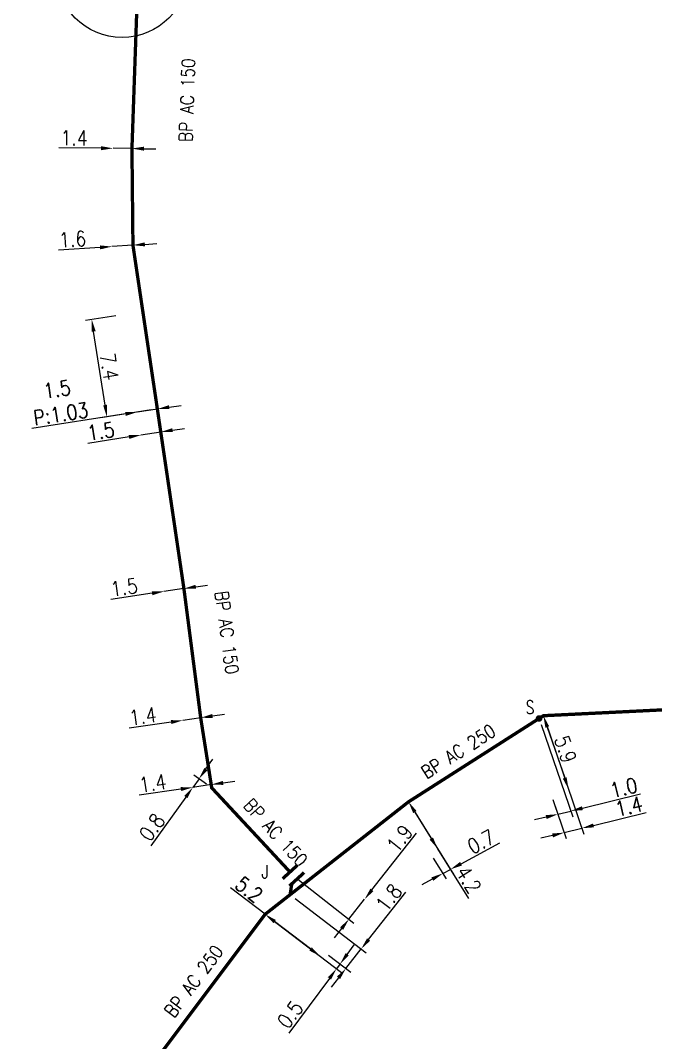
# Model space of a CAD drawing. Header units: millimetres. Extents: x 185000 to 186000, y 127990 to 129010.
# Drawn here: x 185581.6 to 185629.4, y 128184.6 to 128261.5 of the extents above; entities that cross this region are included whole.
import ezdxf
from ezdxf.enums import TextEntityAlignment as Align

# ---------------------------------------------------------------- set-up
doc = ezdxf.new("R2010")
doc.units = ezdxf.units.MM
doc.header["$PDMODE"] = 34
doc.linetypes.add('L_25_AP', pattern=[2000, 1000, 1000])
doc.layers.get('0').update_dxf_attribs({"linetype": 'CONTINUOUS'})
doc.layers.get('DEFPOINTS').update_dxf_attribs({"linetype": 'CONTINUOUS'})
for name, color, linetype in [('L_150', 1, 'CONTINUOUS'), ('L_300', 7, 'CONTINUOUS'), ('L_900', 7, 'CONTINUOUS'), ('P_310', 7, 'CONTINUOUS')]:
    doc.layers.add(name, color=color, linetype=linetype)
doc.styles.add('G_ROMANS', font='ROMANS.SHX', dxfattribs={"width": 0.75})
doc.styles.get("Standard").update_dxf_attribs({"font": 'romans.shx', "width": 0.85})
doc.dimstyles.get("Standard").update_dxf_attribs({"dimtxt": 1.5, "dimasz": 1.2, "dimexe": 0.625, "dimexo": 0.625, "dimgap": 0.25, "dimtad": 1, "dimdec": 1, "dimzin": 0, "dimdsep": 46, "dimtxsty": 'Standard', "dimcen": -0.5, "dimadec": 0, "dimazin": 0, "dimtfac": 1, "dimtdec": 1, "dimtmove": 0, "dimatfit": 3, "dimfxl": 0, "dimtolj": 1, "dimtzin": 0, "dimarcsym": 0})

# ---------------------------------------------------------------- blocks, each defined once
blk = doc.blocks.new('*D1695')
at = {"layer": 'DEFPOINTS', "color": 0, "linetype": 'Continuous', "transparency": 16777216}
for p in [(185600.018, 128194.222), (185604.42, 128191.429), (185605.657, 128190.486)]:
    blk.add_point(p, dxfattribs=at)
at = {"layer": 'L_150', "color": 0, "linetype": 'Continuous', "lineweight": -2, "transparency": 16777216}
for p, q in [((185600.391, 128193.937), (185605.762, 128189.84)), ((185606.193, 128191.209), (185606.729, 128191.932)), ((185604.793, 128191.145), (185606.03, 128190.201)), ((185605.657, 128190.486), (185605.389, 128190.124)), ((185604.853, 128189.401), (185601.799, 128185.279))]:
    blk.add_line(p, q, dxfattribs=at)
at = {"layer": 'L_150', "color": 0, "linetype": 'Continuous', "transparency": 16777216}
for points in [[(185606.072, 128191.298), (185606.313, 128191.119), (185605.657, 128190.486)], [(185604.733, 128189.49), (185604.974, 128189.312), (185605.389, 128190.124)]]:
    blk.add_solid(points, dxfattribs=at)
at = {"layer": 'L_150', "color": 0, "linetype": 'Continuous', "transparency": 16777216, "insert": (185601.905, 128186.682), "char_height": 1.125, "attachment_point": 5, "rotation": 53.46105}
blk.add_mtext('\\A1;0.5', dxfattribs=at)
blk = doc.blocks.new('*D1696')
at = {"layer": 'DEFPOINTS', "color": 0, "linetype": 'Continuous', "transparency": 16777216}
for p in [(185600.018, 128194.222), (185604.152, 128191.068), (185604.152, 128191.068)]:
    blk.add_point(p, dxfattribs=at)
at = {"layer": 'L_150', "color": 0, "linetype": 'Continuous', "lineweight": -2, "transparency": 16777216}
for p, q in [((185600.018, 128194.222), (185597.412, 128196.21)), ((185603.437, 128191.613), (185600.734, 128193.676))]:
    blk.add_line(p, q, dxfattribs=at)
at = {"layer": 'L_150', "color": 0, "linetype": 'Continuous', "transparency": 16777216}
for points in [[(185600.825, 128193.795), (185600.643, 128193.557), (185600.018, 128194.222)], [(185603.528, 128191.733), (185603.346, 128191.494), (185604.152, 128191.068)]]:
    blk.add_solid(points, dxfattribs=at)
at = {"layer": 'L_150', "color": 0, "linetype": 'Continuous', "transparency": 16777216, "insert": (185598.812, 128196.085), "char_height": 1.125, "attachment_point": 5, "rotation": 322.65766}
blk.add_mtext('\\A1;5.2', dxfattribs=at)
blk = doc.blocks.new('*D1697')
at = {"layer": 'DEFPOINTS', "color": 0, "linetype": 'Continuous', "transparency": 16777216}
for p in [(185610.806, 128202.685), (185612.422, 128198.852), (185613.387, 128197.296)]:
    blk.add_point(p, dxfattribs=at)
at = {"layer": 'L_150', "color": 0, "linetype": 'Continuous', "lineweight": -2, "transparency": 16777216}
for p, q in [((185611.054, 128202.286), (185614.207, 128197.204)), ((185614.753, 128198.029), (185617.662, 128199.589)), ((185612.669, 128198.453), (185613.634, 128196.897)), ((185613.387, 128197.296), (185613.959, 128197.604)), ((185612.594, 128196.871), (185611.8, 128196.446))]:
    blk.add_line(p, q, dxfattribs=at)
at = {"layer": 'L_150', "color": 0, "linetype": 'Continuous', "transparency": 16777216}
for points in [[(185614.682, 128198.161), (185614.823, 128197.897), (185613.959, 128197.604)], [(185612.523, 128197.003), (185612.664, 128196.739), (185613.387, 128197.296)]]:
    blk.add_solid(points, dxfattribs=at)
at = {"layer": 'L_150', "color": 0, "linetype": 'Continuous', "transparency": 16777216, "insert": (185616.259, 128199.688), "char_height": 1.125, "attachment_point": 5, "rotation": 28.20733}
blk.add_mtext('\\A1;0.7', dxfattribs=at)
blk = doc.blocks.new('*D1698')
at = {"layer": 'DEFPOINTS', "color": 0, "linetype": 'Continuous', "transparency": 16777216}
for p in [(185610.806, 128202.685), (185612.994, 128199.159), (185612.994, 128199.159)]:
    blk.add_point(p, dxfattribs=at)
at = {"layer": 'L_150', "color": 0, "linetype": 'Continuous', "lineweight": -2, "transparency": 16777216}
for p, q in [((185611.281, 128201.92), (185612.52, 128199.924)), ((185612.994, 128199.159), (185615.317, 128195.416))]:
    blk.add_line(p, q, dxfattribs=at)
at = {"layer": 'L_150', "color": 0, "linetype": 'Continuous', "transparency": 16777216}
for points in [[(185611.408, 128202), (185611.153, 128201.841), (185610.806, 128202.685)], [(185612.647, 128200.003), (185612.392, 128199.845), (185612.994, 128199.159)]]:
    blk.add_solid(points, dxfattribs=at)
at = {"layer": 'L_150', "color": 0, "linetype": 'Continuous', "transparency": 16777216, "insert": (185615.327, 128196.822), "char_height": 1.125, "attachment_point": 5, "rotation": 301.81915}
blk.add_mtext('\\A1;4.2', dxfattribs=at)
blk = doc.blocks.new('*D1699')
at = {"layer": 'DEFPOINTS', "color": 0, "linetype": 'Continuous', "transparency": 16777216}
for p in [(185601.9, 128195.698), (185604.42, 128191.429), (185606.096, 128190.151)]:
    blk.add_point(p, dxfattribs=at)
at = {"layer": 'L_150', "color": 0, "linetype": 'Continuous', "lineweight": -2, "transparency": 16777216}
for p, q in [((185607.804, 128192.325), (185610.608, 128195.896)), ((185602.272, 128195.413), (185607.62, 128191.333)), ((185606.096, 128190.151), (185607.248, 128191.617)), ((185604.793, 128191.145), (185606.469, 128189.866)), ((185605.54, 128189.443), (185604.984, 128188.735))]:
    blk.add_line(p, q, dxfattribs=at)
at = {"layer": 'L_150', "color": 0, "linetype": 'Continuous', "transparency": 16777216}
for points in [[(185607.686, 128192.418), (185607.921, 128192.232), (185607.248, 128191.617)], [(185605.422, 128189.536), (185605.658, 128189.35), (185606.096, 128190.151)]]:
    blk.add_solid(points, dxfattribs=at)
at = {"layer": 'L_150', "color": 0, "linetype": 'Continuous', "transparency": 16777216, "insert": (185609.326, 128195.477), "char_height": 1.125, "attachment_point": 5, "rotation": 51.85426}
blk.add_mtext('\\A1;1.8', dxfattribs=at)
blk = doc.blocks.new('*D1700')
at = {"layer": 'DEFPOINTS', "color": 0, "linetype": 'Continuous', "transparency": 16777216}
for p in [(185594.58, 128203.775), (185594.58, 128203.775), (185596.002, 128203.739)]:
    blk.add_point(p, dxfattribs=at)
at = {"layer": 'L_150', "color": 0, "linetype": 'Continuous', "lineweight": -2, "transparency": 16777216}
for p, q in [((185595.57, 128205.157), (185596.094, 128205.888)), ((185595.046, 128204.425), (185594.58, 128203.775)), ((185595.621, 128204.013), (185594.665, 128204.698)), ((185594.055, 128203.044), (185591.423, 128199.371))]:
    blk.add_line(p, q, dxfattribs=at)
at = {"layer": 'L_150', "color": 0, "linetype": 'Continuous', "transparency": 16777216}
for points in [[(185595.448, 128205.244), (185595.692, 128205.069), (185595.046, 128204.425)], [(185593.933, 128203.131), (185594.177, 128202.956), (185594.58, 128203.775)]]:
    blk.add_solid(points, dxfattribs=at)
at = {"layer": 'L_150', "color": 0, "linetype": 'Continuous', "transparency": 16777216, "insert": (185591.506, 128200.775), "char_height": 1.125, "attachment_point": 5, "rotation": 54.36444}
blk.add_mtext('\\A1;0.8', dxfattribs=at)
blk = doc.blocks.new('*D1701')
at = {"layer": 'DEFPOINTS', "color": 0, "linetype": 'Continuous', "transparency": 16777216}
for p in [(185594.58, 128203.775), (185594.58, 128203.775), (185595.965, 128203.979)]:
    blk.add_point(p, dxfattribs=at)
at = {"layer": 'L_150', "color": 0, "linetype": 'Continuous', "lineweight": -2, "transparency": 16777216}
for p, q in [((185596.855, 128204.11), (185597.745, 128204.242)), ((185593.689, 128203.644), (185590.536, 128203.179)), ((185595.965, 128203.979), (185594.58, 128203.775))]:
    blk.add_line(p, q, dxfattribs=at)
at = {"layer": 'L_150', "color": 0, "linetype": 'Continuous', "transparency": 16777216}
for points in [[(185596.833, 128204.259), (185596.877, 128203.962), (185595.965, 128203.979)], [(185593.667, 128203.792), (185593.711, 128203.496), (185594.58, 128203.775)]]:
    blk.add_solid(points, dxfattribs=at)
at = {"layer": 'L_150', "color": 0, "linetype": 'Continuous', "transparency": 16777216, "insert": (185591.558, 128204.088), "char_height": 1.125, "attachment_point": 5, "rotation": 8.38143}
blk.add_mtext('\\A1;1.4', dxfattribs=at)
blk = doc.blocks.new('*D1702')
at = {"layer": 'DEFPOINTS', "color": 0, "linetype": 'Continuous', "transparency": 16777216}
for p in [(185595.172, 128209.013), (185593.836, 128208.817), (185593.836, 128208.817)]:
    blk.add_point(p, dxfattribs=at)
at = {"layer": 'L_150', "color": 0, "linetype": 'Continuous', "lineweight": -2, "transparency": 16777216}
for p, q in [((185595.172, 128209.013), (185593.836, 128208.817)), ((185596.062, 128209.145), (185596.952, 128209.276)), ((185592.946, 128208.685), (185589.792, 128208.22))]:
    blk.add_line(p, q, dxfattribs=at)
at = {"layer": 'L_150', "color": 0, "linetype": 'Continuous', "transparency": 16777216}
for points in [[(185596.04, 128209.293), (185596.084, 128208.996), (185595.172, 128209.013)], [(185592.924, 128208.834), (185592.968, 128208.537), (185593.836, 128208.817)]]:
    blk.add_solid(points, dxfattribs=at)
at = {"layer": 'L_150', "color": 0, "linetype": 'Continuous', "transparency": 16777216, "insert": (185590.814, 128209.129), "char_height": 1.125, "attachment_point": 5, "rotation": 8.38937}
blk.add_mtext('\\A1;1.4', dxfattribs=at)
blk = doc.blocks.new('*D1703')
at = {"layer": 'DEFPOINTS', "color": 0, "linetype": 'Continuous', "transparency": 16777216}
for p in [(185602.119, 128197.16), (185607.5, 128195.35), (185607.5, 128195.35)]:
    blk.add_point(p, dxfattribs=at)
at = {"layer": 'P_310', "color": 0, "linetype": 'Continuous', "lineweight": -2, "transparency": 16777216}
for p, q in [((185608.055, 128196.058), (185611.41, 128200.329)), ((185602.488, 128196.87), (185606.695, 128193.566)), ((185606.326, 128193.856), (185607.5, 128195.35)), ((185605.77, 128193.148), (185605.214, 128192.44))]:
    blk.add_line(p, q, dxfattribs=at)
at = {"layer": 'P_310', "color": 0, "linetype": 'Continuous', "transparency": 16777216}
for points in [[(185607.937, 128196.15), (185608.173, 128195.965), (185607.5, 128195.35)], [(185605.652, 128193.24), (185605.888, 128193.055), (185606.326, 128193.856)]]:
    blk.add_solid(points, dxfattribs=at)
at = {"layer": 'P_310', "color": 0, "linetype": 'Continuous', "transparency": 16777216, "insert": (185610.142, 128199.929), "char_height": 1.125, "attachment_point": 5, "rotation": 51.85426}
blk.add_mtext('\\A1;1.9', dxfattribs=at)
blk = doc.blocks.new('P_310_01')
at = {"color": 0, "linetype": 'Continuous', "const_width": 0.25, "flags": 128}
for points in [[(-0.375, 0.75), (-0.375, -0.75)], [(0.375, 0.75), (0.375, -0.75)]]:
    blk.add_lwpolyline(points, dxfattribs=at)
at = {"color": 0, "linetype": 'Continuous', "width": 0.75}
blk.add_attdef('NUM', text='', height=1, dxfattribs=at).set_placement((1.925, 1.529), align=Align.MIDDLE)
at = {"color": 0, "linetype": 'Continuous', "width": 0.75, "flags": 3}
for tag, p in [('DEF_LEG', (0, -10)), ('DEF_COUP', (0, -12.5)), ('DEF_TYPE', (0, -15))]:
    blk.add_attdef(tag, text='', height=1.2, dxfattribs=at).set_placement(p, align=Align.MIDDLE)
blk = doc.blocks.new('*D1704')
at = {"layer": 'DEFPOINTS', "color": 0, "linetype": 'Continuous', "transparency": 16777216}
for p in [(185620.951, 128209.166), (185621.506, 128203.301), (185622.51, 128200.369)]:
    blk.add_point(p, dxfattribs=at)
at = {"layer": 'L_150', "color": 0, "linetype": 'Continuous', "lineweight": -2, "transparency": 16777216}
for p, q in [((185621.103, 128208.721), (185624, 128200.253)), ((185621.659, 128202.856), (185622.662, 128199.923)), ((185624.722, 128200.913), (185628.672, 128201.885)), ((185622.51, 128200.369), (185623.848, 128200.698)), ((185621.636, 128200.154), (185620.762, 128199.939))]:
    blk.add_line(p, q, dxfattribs=at)
at = {"layer": 'L_150', "color": 0, "linetype": 'Continuous', "transparency": 16777216}
for points in [[(185624.686, 128201.059), (185624.758, 128200.767), (185623.848, 128200.698)], [(185621.6, 128200.299), (185621.672, 128200.008), (185622.51, 128200.369)]]:
    blk.add_solid(points, dxfattribs=at)
at = {"layer": 'L_150', "color": 0, "linetype": 'Continuous', "transparency": 16777216, "insert": (185627.382, 128202.34), "char_height": 1.125, "attachment_point": 5, "rotation": 13.82546}
blk.add_mtext('\\A1;1.4', dxfattribs=at)
blk = doc.blocks.new('*D1705')
at = {"layer": 'DEFPOINTS', "color": 0, "linetype": 'Continuous', "transparency": 16777216}
for p in [(185620.951, 128209.166), (185622.844, 128203.631), (185622.844, 128203.631)]:
    blk.add_point(p, dxfattribs=at)
at = {"layer": 'L_150', "color": 0, "linetype": 'Continuous', "lineweight": -2, "transparency": 16777216}
blk.add_line((185621.242, 128208.314), (185622.553, 128204.482), dxfattribs=at)
at = {"layer": 'L_150', "color": 0, "linetype": 'Continuous', "transparency": 16777216}
for points in [[(185621.384, 128208.363), (185621.1, 128208.266), (185620.951, 128209.166)], [(185622.695, 128204.531), (185622.411, 128204.434), (185622.844, 128203.631)]]:
    blk.add_solid(points, dxfattribs=at)
at = {"layer": 'L_150', "color": 0, "linetype": 'Continuous', "transparency": 16777216, "insert": (185622.607, 128206.641), "char_height": 1.125, "attachment_point": 5, "rotation": 288.88802}
blk.add_mtext('\\A1;5.9', dxfattribs=at)
blk = doc.blocks.new('*D1706')
at = {"layer": 'DEFPOINTS', "color": 0, "linetype": 'Continuous', "transparency": 16777216}
for p in [(185620.624, 128208.957), (185621.506, 128203.301), (185622.036, 128201.754)]:
    blk.add_point(p, dxfattribs=at)
at = {"layer": 'L_300', "color": 0, "linetype": 'Continuous', "lineweight": -2, "transparency": 16777216}
for p, q in [((185620.776, 128208.512), (185623.159, 128201.547)), ((185621.659, 128202.856), (185622.188, 128201.308)), ((185623.881, 128202.208), (185628.259, 128203.285)), ((185622.036, 128201.754), (185623.007, 128201.993)), ((185621.162, 128201.538), (185620.288, 128201.323))]:
    blk.add_line(p, q, dxfattribs=at)
at = {"layer": 'L_300', "color": 0, "linetype": 'Continuous', "transparency": 16777216}
for points in [[(185623.845, 128202.353), (185623.917, 128202.062), (185623.007, 128201.993)], [(185621.126, 128201.684), (185621.198, 128201.393), (185622.036, 128201.754)]]:
    blk.add_solid(points, dxfattribs=at)
at = {"layer": 'L_300', "color": 0, "linetype": 'Continuous', "transparency": 16777216, "insert": (185626.991, 128203.745), "char_height": 1.125, "attachment_point": 5, "rotation": 13.82546}
blk.add_mtext('\\A1;1.0', dxfattribs=at)
blk = doc.blocks.new('L_300_11')
at = {"color": 0, "linetype": 'Continuous', "const_width": 0.248, "flags": 128}
blk.add_lwpolyline([(-0.126, 0, 1), (0.126, 0, 1)], format="xyb", close=True, dxfattribs=at)
at = {"linetype": 'Continuous', "style": 'G_ROMANS', "width": 0.75}
blk.add_attdef('S', text='', height=1, dxfattribs=at).set_placement((0, 1.35), align=Align.MIDDLE_CENTER)
at = {"color": 0, "linetype": 'Continuous', "width": 0.75, "flags": 3}
for tag, p in [('DEF_LEG', (0, -5)), ('DEF_COUP', (0, -7.5)), ('DEF_TYPE', (0, -10))]:
    blk.add_attdef(tag, text='', height=1.2, dxfattribs=at).set_placement(p, align=Align.MIDDLE)
blk = doc.blocks.new('*D1707')
at = {"layer": 'DEFPOINTS', "color": 0, "linetype": 'Continuous', "transparency": 16777216}
for p in [(185592.406, 128218.512), (185592.406, 128218.512), (185593.91, 128218.733)]:
    blk.add_point(p, dxfattribs=at)
at = {"layer": 'L_150', "color": 0, "linetype": 'Continuous', "lineweight": -2, "transparency": 16777216}
for p, q in [((185594.8, 128218.865), (185595.691, 128218.996)), ((185591.516, 128218.38), (185588.408, 128217.922)), ((185593.91, 128218.733), (185592.406, 128218.512))]:
    blk.add_line(p, q, dxfattribs=at)
at = {"layer": 'L_150', "color": 0, "linetype": 'Continuous', "transparency": 16777216}
for points in [[(185594.778, 128219.013), (185594.822, 128218.716), (185593.91, 128218.733)], [(185591.494, 128218.529), (185591.538, 128218.232), (185592.406, 128218.512)]]:
    blk.add_solid(points, dxfattribs=at)
at = {"layer": 'L_150', "color": 0, "linetype": 'Continuous', "transparency": 16777216, "insert": (185589.407, 128218.827), "char_height": 1.125, "attachment_point": 5, "rotation": 8.38937}
blk.add_mtext('\\A1;1.5', dxfattribs=at)
blk = doc.blocks.new('*D1708')
at = {"layer": 'DEFPOINTS', "color": 0, "linetype": 'Continuous', "transparency": 16777216}
for p in [(185586.983, 128238.967), (185589.264, 128239.322), (185591.913, 128232.245)]:
    blk.add_point(p, dxfattribs=at)
at = {"layer": 'L_150', "color": 0, "linetype": 'Continuous', "lineweight": -2, "transparency": 16777216}
for p, q in [((185588.801, 128239.25), (185586.52, 128238.895)), ((185587.982, 128232.545), (185587.121, 128238.078)), ((185591.45, 128232.173), (185587.657, 128231.583))]:
    blk.add_line(p, q, dxfattribs=at)
at = {"layer": 'L_150', "color": 0, "linetype": 'Continuous', "transparency": 16777216}
for points in [[(185587.27, 128238.101), (185586.973, 128238.055), (185586.983, 128238.967)], [(185588.13, 128232.568), (185587.834, 128232.522), (185588.12, 128231.655)]]:
    blk.add_solid(points, dxfattribs=at)
at = {"layer": 'L_150', "color": 0, "linetype": 'Continuous', "transparency": 16777216, "insert": (185588.293, 128235.427), "char_height": 1.125, "attachment_point": 5, "rotation": 278.83951}
blk.add_mtext('\\A1;7.4', dxfattribs=at)
blk = doc.blocks.new('*D1709')
at = {"layer": 'DEFPOINTS', "color": 0, "linetype": 'Continuous', "transparency": 16777216}
for p in [(185590.402, 128232.01), (185590.402, 128232.01), (185591.913, 128232.245)]:
    blk.add_point(p, dxfattribs=at)
at = {"layer": 'L_150', "color": 0, "linetype": 'Continuous', "lineweight": -2, "transparency": 16777216}
for p, q in [((185591.913, 128232.245), (185590.402, 128232.01)), ((185592.803, 128232.384), (185593.692, 128232.522)), ((185589.512, 128231.872), (185582.471, 128230.777))]:
    blk.add_line(p, q, dxfattribs=at)
at = {"layer": 'L_150', "color": 0, "linetype": 'Continuous', "transparency": 16777216}
for points in [[(185589.489, 128232.02), (185589.535, 128231.724), (185590.402, 128232.01)], [(185592.78, 128232.532), (185592.826, 128232.235), (185591.913, 128232.245)]]:
    blk.add_solid(points, dxfattribs=at)
at = {"layer": 'L_150', "color": 0, "linetype": 'Continuous', "transparency": 16777216, "insert": (185584.511, 128232.802), "char_height": 1.125, "attachment_point": 5, "rotation": 8.83951}
blk.add_mtext('\\A1;1.5\\PP:1.03', dxfattribs=at)
blk = doc.blocks.new('*D1710')
at = {"layer": 'DEFPOINTS', "color": 0, "linetype": 'Continuous', "transparency": 16777216}
for p in [(185588.583, 128251.862), (185588.583, 128251.862), (185590.003, 128251.846)]:
    blk.add_point(p, dxfattribs=at)
at = {"layer": 'L_150', "color": 0, "linetype": 'Continuous', "lineweight": -2, "transparency": 16777216}
for p, q in [((185587.683, 128251.872), (185584.496, 128251.908)), ((185590.003, 128251.846), (185588.583, 128251.862)), ((185590.903, 128251.836), (185591.803, 128251.826))]:
    blk.add_line(p, q, dxfattribs=at)
at = {"layer": 'L_150', "color": 0, "linetype": 'Continuous', "transparency": 16777216}
for points in [[(185587.685, 128252.022), (185587.681, 128251.722), (185588.583, 128251.862)], [(185590.904, 128251.986), (185590.901, 128251.686), (185590.003, 128251.846)]]:
    blk.add_solid(points, dxfattribs=at)
at = {"layer": 'L_150', "color": 0, "linetype": 'Continuous', "transparency": 16777216, "insert": (185585.648, 128252.645), "char_height": 1.125, "attachment_point": 5, "rotation": 359.36068}
blk.add_mtext('\\A1;1.4', dxfattribs=at)
blk = doc.blocks.new('*D1711')
at = {"layer": 'DEFPOINTS', "color": 0, "linetype": 'Continuous', "transparency": 16777216}
for p in [(185588.5, 128244.467), (185588.5, 128244.467), (185590.077, 128244.574)]:
    blk.add_point(p, dxfattribs=at)
at = {"layer": 'L_150', "color": 0, "linetype": 'Continuous', "lineweight": -2, "transparency": 16777216}
for p, q in [((185587.602, 128244.406), (185584.468, 128244.194)), ((185590.077, 128244.574), (185588.5, 128244.467)), ((185590.975, 128244.635), (185591.873, 128244.696))]:
    blk.add_line(p, q, dxfattribs=at)
at = {"layer": 'L_150', "color": 0, "linetype": 'Continuous', "transparency": 16777216}
for points in [[(185587.592, 128244.556), (185587.613, 128244.257), (185588.5, 128244.467)], [(185590.965, 128244.785), (185590.985, 128244.485), (185590.077, 128244.574)]]:
    blk.add_solid(points, dxfattribs=at)
at = {"layer": 'L_150', "color": 0, "linetype": 'Continuous', "transparency": 16777216, "insert": (185585.535, 128245.018), "char_height": 1.125, "attachment_point": 5, "rotation": 3.88077}
blk.add_mtext('\\A1;1.6', dxfattribs=at)
blk = doc.blocks.new('*D1753')
at = {"layer": 'DEFPOINTS', "color": 0, "linetype": 'Continuous', "transparency": 16777216}
for p in [(185592.169, 128230.513), (185590.671, 128230.28), (185590.671, 128230.28)]:
    blk.add_point(p, dxfattribs=at)
at = {"layer": 'L_150', "color": 0, "linetype": 'Continuous', "lineweight": -2, "transparency": 16777216}
for p, q in [((185592.169, 128230.513), (185590.671, 128230.28)), ((185593.059, 128230.651), (185593.948, 128230.79)), ((185589.781, 128230.142), (185586.677, 128229.659))]:
    blk.add_line(p, q, dxfattribs=at)
at = {"layer": 'L_150', "color": 0, "linetype": 'Continuous', "transparency": 16777216}
for points in [[(185593.036, 128230.8), (185593.082, 128230.503), (185592.169, 128230.513)], [(185589.758, 128230.29), (185589.804, 128229.993), (185590.671, 128230.28)]]:
    blk.add_solid(points, dxfattribs=at)
at = {"layer": 'L_150', "color": 0, "linetype": 'Continuous', "transparency": 16777216, "insert": (185587.669, 128230.572), "char_height": 1.125, "attachment_point": 5, "rotation": 8.83951}
blk.add_mtext('\\A1;1.5', dxfattribs=at)

msp = doc.modelspace()

# ---------------------------------------------------------------- linework, layer by layer
at = {"layer": 'L_150', "linetype": 'L_25_AP', "const_width": 0.25, "flags": 128}
msp.add_lwpolyline([(185463.413, 128132.017), (185476.5, 128135.458), (185477.034, 128135.598), (185477.326, 128135.668), (185488.422, 128138.339), (185501.517, 128140.748), (185514.303, 128142.664), (185514.303, 128142.664), (185527.247, 128144.896), (185527.247, 128144.896), (185530.687, 128146.07), (185534.009, 128148.078), (185539.399, 128152.386), (185550.489, 128160.09), (185550.489, 128160.09), (185556.279, 128163.195), (185558.797, 128164.536), (185560.651, 128165.523), (185562.532, 128166.032), (185570.082, 128168.076), (185570.082, 128168.076), (185574.354, 128169.568), (185580.333, 128173.779), (185581.642, 128174.7), (185585.555, 128177.456), (185585.844, 128177.732), (185592.25, 128183.862), (185600.018, 128194.222), (185601.9, 128195.698), (185610.806, 128202.685), (185620.624, 128208.957), (185620.951, 128209.166), (185634.344, 128209.823), (185643.158, 128210.416), (185643.558, 128210.43), (185643.558, 128210.43), (185643.558, 128210.43), (185643.558, 128210.43), (185652.25, 128209.942), (185655.105, 128209.782), (185655.558, 128209.756), (185655.958, 128209.769), (185657.358, 128209.816), (185665.342, 128210.081), (185665.812, 128210.096), (185666.639, 128210.289), (185667.126, 128210.403), (185673.955, 128211.992), (185679.698, 128214.716), (185684.993, 128217.429), (185690.85, 128220.893), (185695.431, 128224.822), (185695.431, 128224.822), (185699.762, 128229.614), (185699.854, 128229.717), (185707.679, 128238.514), (185712.109, 128243.6), (185712.109, 128243.6), (185717.435, 128249.57), (185717.435, 128249.57), (185721.429, 128254.048), (185721.429, 128254.048), (185725.473, 128258.519), (185729.646, 128261.901), (185734.345, 128265.773), (185734.345, 128265.773), (185739.151, 128269.671), (185743.839, 128273.332), (185743.839, 128273.332), (185747.87, 128276.83), (185753.415, 128280.711), (185762.771, 128288.088), (185762.771, 128288.088), (185772.101, 128295.571), (185786.978, 128307.528), (185789.397, 128309.39), (185790.835, 128310.497), (185790.835, 128310.497), (185793.133, 128312.266), (185805.294, 128321.628), (185806.502, 128322.055), (185806.502, 128322.055), (185812.953, 128326.816), (185812.953, 128326.816), (185816.513, 128329.101), (185816.513, 128329.101), (185829.672, 128338.29), (185829.672, 128338.29), (185834.411, 128342.616), (185838.985, 128345.75), (185838.985, 128345.75), (185848.057, 128356.029), (185851.76, 128361.192), (185851.76, 128361.192), (185858.292, 128371.916), (185864.27, 128381.971), (185864.27, 128381.971), (185873.428, 128397.428), (185873.428, 128397.428), (185885.827, 128418.092), (185899.105, 128440.085), (185899.753, 128441.159), (185899.918, 128441.431, 0.176177), (185899.984, 128441.767), (185899.931, 128442.102, -0.174389), (185899.996, 128442.435), (185900.159, 128442.71), (185901.119, 128444.326), (185905.211, 128451.211), (185905.211, 128451.211), (185908.454, 128457.461), (185909.859, 128461.614), (185909.859, 128461.614), (185911.503, 128465.478), (185911.933, 128465.733), (185911.933, 128465.733), (185911.933, 128465.733), (185920.835, 128471.007), (185920.835, 128471.007), (185931.693, 128476.8), (185944.73, 128479.124), (185945.346, 128478.741), (185946.771, 128477.855), (185949.487, 128478.255), (185956.604, 128479.301), (185968.31, 128480.769), (185979.919, 128482.223), (185979.919, 128482.223), (186000, 128484.589)], format="xyb", dxfattribs=at)
at = {"layer": 'L_150', "linetype": 'L_25_AP', "ltscale": 0.5, "const_width": 0.25, "flags": 128}
msp.add_lwpolyline([(185601.89, 128197.406), (185596.002, 128203.739), (185595.965, 128203.979), (185595.172, 128209.013), (185595.172, 128209.013), (185593.91, 128218.733), (185593.91, 128218.733), (185593.91, 128218.733), (185592.169, 128230.513), (185591.913, 128232.245), (185590.077, 128244.574), (185590.077, 128244.574), (185590.003, 128251.846), (185590.003, 128251.846), (185590.423, 128263.888), (185590.423, 128263.888), (185590.423, 128263.888), (185590.423, 128263.888), (185590.423, 128263.888), (185590.423, 128263.888), (185590.423, 128263.888), (185590.423, 128263.888), (185590.423, 128263.888), (185590.423, 128263.888), (185590.423, 128263.888), (185590.423, 128263.888), (185590.423, 128263.888), (185590.423, 128263.888), (185590.423, 128263.888), (185590.423, 128263.888), (185590.423, 128263.888), (185590.423, 128263.888), (185591.291, 128277.779), (185591.291, 128277.779), (185591.291, 128277.779), (185593.257, 128289.731), (185593.257, 128289.731), (185594.564, 128293.274), (185594.564, 128293.274), (185598.534, 128302.773), (185598.534, 128302.773), (185605.142, 128312.798), (185605.142, 128312.798), (185613.512, 128321.24), (185613.512, 128321.24), (185622.169, 128329.392), (185622.169, 128329.392), (185624.156, 128331.364), (185624.156, 128331.364), (185627.16, 128334.021), (185627.16, 128334.021), (185632.64, 128339.582), (185638.263, 128348.382), (185639.101, 128349.694), (185639.101, 128349.694), (185643.092, 128355.926), (185643.092, 128355.926), (185645.517, 128359.835), (185645.517, 128359.835), (185645.517, 128359.835), (185651.858, 128369.999), (185651.858, 128369.999), (185657.57, 128380.492), (185657.57, 128380.492), (185658.837, 128381.06), (185665.212, 128394.52), (185665.442, 128394.984), (185665.672, 128395.447), (185667.427, 128398.984), (185673.599, 128401.954), (185674.412, 128403.818), (185674.513, 128404.049), (185676.411, 128408.4), (185681.62, 128409.426, 0.138492), (185681.863, 128409.549), (185682.163, 128409.826), (185705.457, 128431.339), (185707.367, 128433.103), (185710.765, 128435.908), (185721.737, 128444.188)], format="xyb", dxfattribs=at)
at = {"layer": 'L_150', "linetype": 'L_25_AP', "const_width": 0.25, "flags": 128}
msp.add_lwpolyline([(185601.9, 128195.698), (185602.021, 128196.51)], dxfattribs=at)
at = {"layer": 'L_900', "ltscale": 0.5}
msp.add_circle((185589.26, 128265.185), 4.978, dxfattribs=at)

# ---------------------------------------------------------------- block references
at = {"layer": 'L_300', "ltscale": 0.5}
ref = msp.add_blockref('L_300_11', (185620.624, 128208.957), dxfattribs=at)
ref.add_attrib('S', 'S', dxfattribs={"layer": '0', "linetype": 'Continuous', "height": 1, "style": 'G_ROMANS', "width": 0.75}).set_placement((185619.946, 128209.807), align=Align.MIDDLE_CENTER)
at = {"layer": 'P_310', "ltscale": 0.5}
ref = msp.add_blockref('P_310_01', (185602.145, 128197.132), dxfattribs=dict(at, rotation=132.4679917033625))
ref.add_attrib('NUM', 'J', dxfattribs={"layer": '0', "color": 0, "linetype": 'Continuous', "height": 1, "width": 0.75}).set_placement((185600.015, 128197.413), align=Align.MIDDLE)

# ---------------------------------------------------------------- texts
at = {"layer": 'L_150', "linetype": 'Continuous', "width": 0.85}
for s, rotation, p in [('BP AC 150', 87.99961, (185594.147, 128255.49)), ('BP AC 150', 277.58353, (185597.145, 128215.422)), ('BP AC 250', 32.5721, (185614.546, 128206.478)), ('BP AC 150', 312.46799, (185600.813, 128200.376)), ('BP AC 250', 53.13466, (185594.65, 128189.192))]:
    msp.add_text(s, height=1, rotation=rotation, dxfattribs=at).set_placement(p, align=Align.MIDDLE)

# ---------------------------------------------------------------- dimensions: what is measured, and where the dimension line sits
at = {"layer": 'L_150', "linetype": 'Continuous'}
for base, p1, p2, angle, override, picture, middle in [((185588.583, 128251.862), (185590.003, 128251.846), (185588.583, 128251.862), 359.36068, {"dimscale": 0.75, "dimlfac": 1, "dimlunit": 2, "dimatfit": 0}, '*D1710', (185585.639, 128251.895)), ((185588.5, 128244.467), (185590.077, 128244.574), (185588.5, 128244.467), 3.88077, {"dimscale": 0.75, "dimlfac": 1, "dimlunit": 2, "dimatfit": 0}, '*D1711', (185585.586, 128244.27)), ((185590.671, 128230.28), (185592.169, 128230.513), (185590.671, 128230.28), 8.83951, {"dimscale": 0.75, "dimatfit": 0}, '*D1753', (185587.784, 128229.831)), ((185592.406, 128218.512), (185593.91, 128218.733), (185592.406, 128218.512), 8.38937, {"dimscale": 0.75, "dimatfit": 0}, '*D1707', (185589.517, 128218.085)), ((185593.836, 128208.817), (185595.172, 128209.013), (185593.836, 128208.817), 8.38937, {"dimscale": 0.75, "dimlfac": 1, "dimlunit": 2, "dimatfit": 0}, '*D1702', (185590.924, 128208.387)), ((185594.58, 128203.775), (185596.002, 128203.739), (185594.58, 128203.775), 54.36444, {"dimscale": 0.75, "dimatfit": 0}, '*D1700', (185592.115, 128200.338)), ((185594.58, 128203.775), (185595.965, 128203.979), (185594.58, 128203.775), 8.38143, {"dimscale": 0.75, "dimlfac": 1, "dimlunit": 2, "dimatfit": 0}, '*D1701', (185591.667, 128203.346)), ((185612.994, 128199.159), (185610.806, 128202.685), (185612.994, 128199.159), 121.81915, {"dimscale": 0.75}, '*D1698', (185614.69, 128196.427)), ((185604.152, 128191.068), (185600.018, 128194.222), (185604.152, 128191.068), 142.65766, {"dimscale": 0.75}, '*D1696', (185598.357, 128195.489)), ((185606.096, 128190.151), (185601.9, 128195.698), (185604.42, 128191.429), 51.85426, {"dimscale": 0.75, "dimatfit": 0}, '*D1699', (185609.915, 128195.014))]:
    dim = msp.add_linear_dim(base=base, p1=p1, p2=p2, angle=angle, dimstyle='Standard', override=override, dxfattribs=at)
    dim.commit()
    dim.dimension.update_dxf_attribs({"geometry": picture, "text_midpoint": middle, "dimtype": 160})
for base, p1, p2, angle, override, picture, middle in [((185586.983, 128238.967), (185591.913, 128232.245), (185589.264, 128239.322), 278.83951, {"dimscale": 0.75, "dimatfit": 0}, '*D1708', (185588.293, 128235.427)), ((185622.8444, 128203.6308), (185620.9506, 128209.1658), (185622.8444, 128203.6308), 108.88802, {"dimscale": 0.75}, '*D1705', (185622.6071, 128206.6411))]:
    dim = msp.add_linear_dim(base=base, p1=p1, p2=p2, angle=angle, dimstyle='Standard', override=override, dxfattribs=at)
    dim.commit()
    dim.dimension.update_dxf_attribs({"geometry": picture, "text_midpoint": middle})
for base, p1, p2, angle, text, picture, middle in [((185590.402, 128232.01), (185591.913, 128232.245), (185590.402, 128232.01), 8.83951, '<>\\PP:1.03', '*D1709', (185584.771, 128231.134)), ((185622.51, 128200.369), (185620.951, 128209.166), (185621.506, 128203.301), 13.82546, '1.4', '*D1704', (185627.561, 128201.612)), ((185613.387, 128197.296), (185610.806, 128202.685), (185612.422, 128198.852), 28.20733, '0.7', '*D1697', (185616.614, 128199.027)), ((185605.657, 128190.486), (185600.018, 128194.222), (185604.42, 128191.429), 233.46105, '0.5', '*D1695', (185602.507, 128186.235))]:
    dim = msp.add_linear_dim(base=base, p1=p1, p2=p2, angle=angle, text=text, dimstyle='Standard', override={"dimscale": 0.75, "dimatfit": 0}, dxfattribs=at)
    dim.commit()
    dim.dimension.update_dxf_attribs({"geometry": picture, "text_midpoint": middle, "dimtype": 160})
at = {"layer": 'L_300', "linetype": 'Continuous'}
dim = msp.add_linear_dim(base=(185622.036, 128201.754), p1=(185620.624, 128208.957), p2=(185621.506, 128203.301), angle=13.82546, text='1.0', dimstyle='Standard', override={"dimscale": 0.75, "dimatfit": 0}, dxfattribs=at)
dim.commit()
dim.dimension.update_dxf_attribs({"geometry": '*D1706', "text_midpoint": (185627.17, 128203.017), "dimtype": 160})
at = {"layer": 'P_310', "linetype": 'Continuous'}
dim = msp.add_linear_dim(base=(185607.5, 128195.35), p1=(185602.119, 128197.16), p2=(185607.5, 128195.35), angle=231.85426, dimstyle='Standard', override={"dimscale": 0.75, "dimatfit": 0}, dxfattribs=at)
dim.commit()
dim.dimension.update_dxf_attribs({"geometry": '*D1703', "text_midpoint": (185610.732, 128199.465), "dimtype": 160})

doc.saveas('drawing.dxf')
